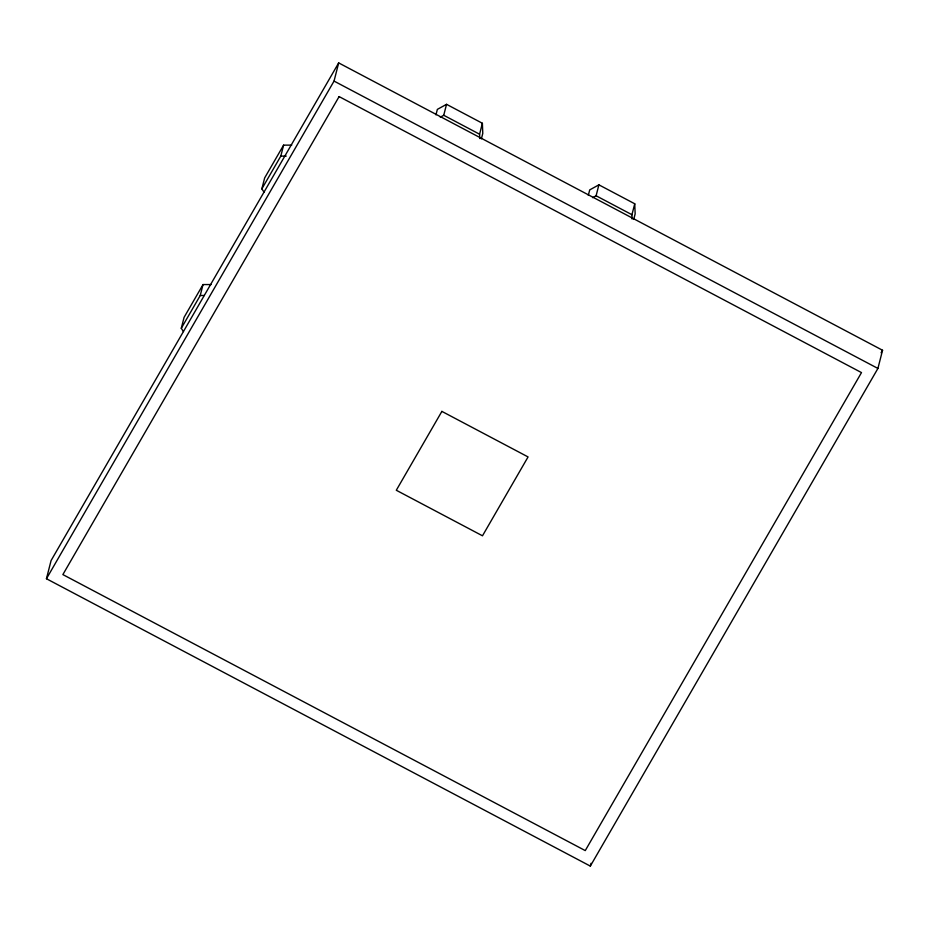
<?xml version="1.0" encoding="UTF-8"?>
<svg xmlns="http://www.w3.org/2000/svg" width="929" height="929" viewBox="0 0 929 929"><rect width="100%" height="100%" fill="white"/><g stroke="black" fill="none" stroke-linecap="round" stroke-linejoin="round"><path stroke-width="1.39" d="M46.45 578.744L51.083 560.559L338.679 62.905L882.55 350.256L877.917 368.441L590.321 866.095L46.45 578.744L334.045 81.09L338.679 62.905M183.454 331.583L181.283 328.297L184.081 317.346L203.033 284.553L211.162 284.553M181.283 328.297L200.246 295.492L203.033 284.553M264.022 192.164L261.85 188.877L264.649 177.938L283.6 145.133L291.729 145.133M261.85 188.877L280.813 156.084L283.6 145.133M435.956 114.871L437.35 109.39L446.535 104.327L482.383 123.267L482.778 133.393L481.385 138.874M440.3 117.182L443.737 115.277L446.535 104.327M479.759 138.56L479.585 134.217L482.383 123.267M588.312 195.369L589.718 189.899L598.891 184.836L634.739 203.776L635.146 213.902L633.752 219.372M592.656 197.68L596.104 195.775L598.891 184.836M632.126 219.058L631.952 214.715L634.739 203.776M590.321 866.095L591.03 863.296M881.098 352.776L882.55 350.256M280.813 156.084L286.225 156.084M200.246 295.492L204.31 295.492M443.737 115.277L479.585 134.217M596.104 195.775L631.952 214.715M334.045 81.09L877.917 368.441M339.108 96.593L62.87 574.587L585.258 850.592L861.497 372.599L339.108 96.593M441.879 411.384L396.3 490.257L482.488 535.801L528.067 456.929L441.879 411.384"/></g></svg>
